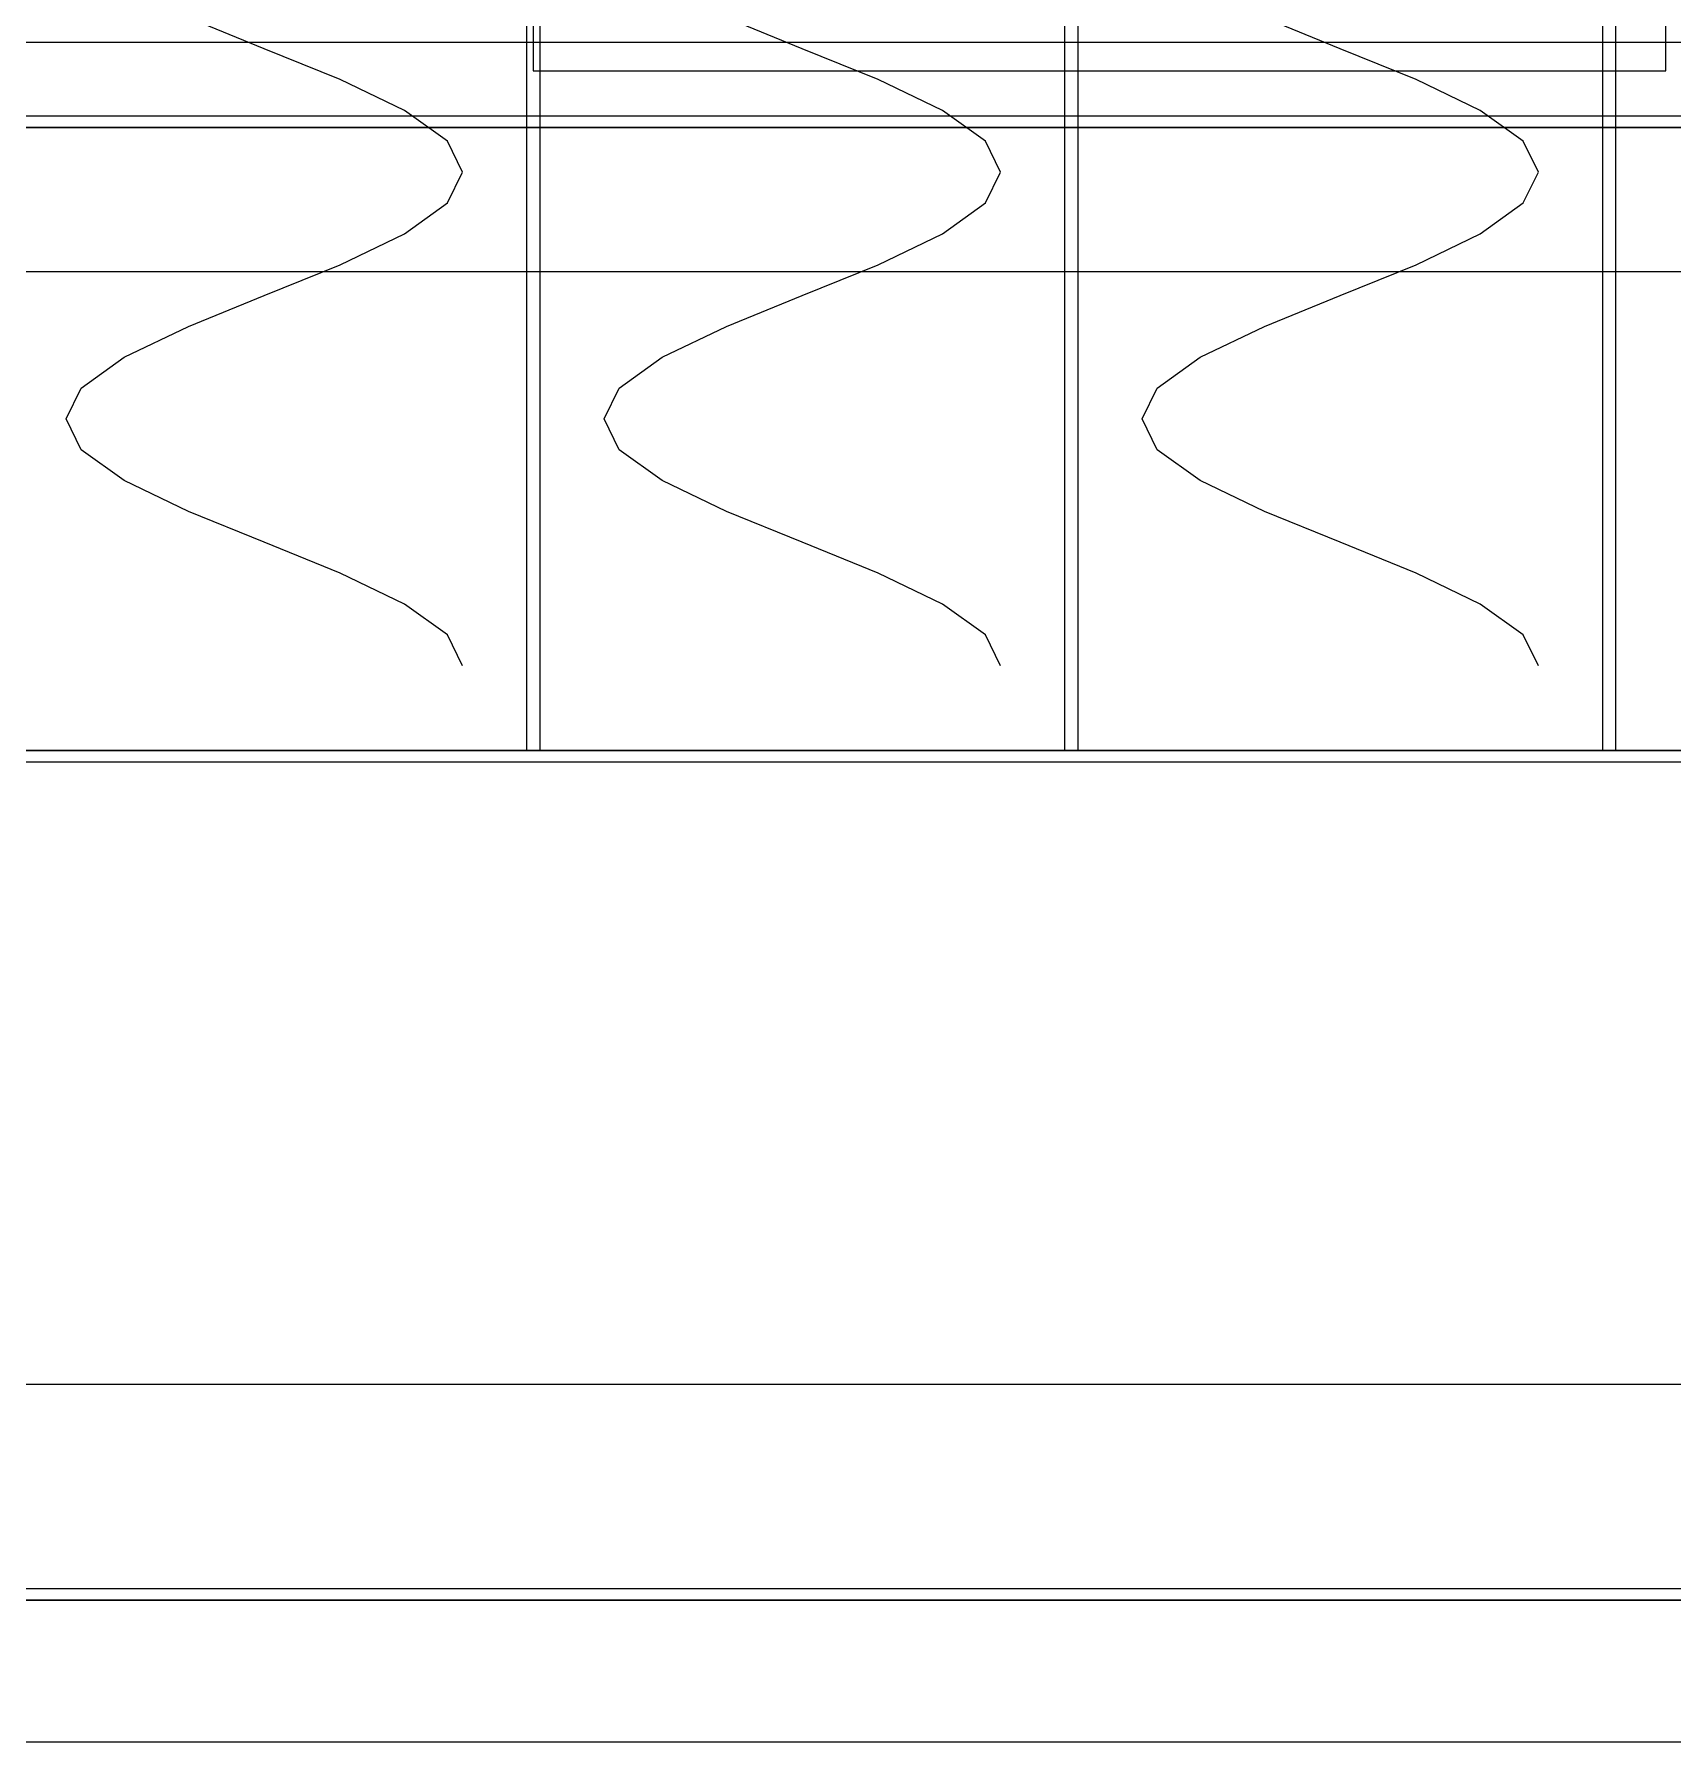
# Model space of a CAD drawing. Header units: metres. Extents: x -4 to 954, y -25 to 874.
# Drawn here: x 291.9 to 581.2, y -25 to 276.5 of the extents above; entities that cross this region are included whole.
import ezdxf

# ---------------------------------------------------------------- set-up
doc = ezdxf.new("R2010")
doc.units = ezdxf.units.M
for name, color, linetype in [('01_CHASIS_PTR_SOLDADO', 4, 'Continuous'), ('03_DIVISION_VERTICAL_AISLANTE', 6, 'Continuous'), ('04_POZO_CAIDA_BLINDADO', 1, 'Continuous'), ('07_CHAROLAS_Y_CANALES', 5, 'Continuous'), ('08_RESORTES_HELICOIDALES', 1, 'Continuous'), ('11_CONSOLA_MANOMETROS_PRESOSTATO', 4, 'Continuous'), ('14_PUERTA_Y_VITRINA', 7, 'Continuous')]:
    doc.layers.add(name, color=color, linetype=linetype)

msp = doc.modelspace()

# ---------------------------------------------------------------- linework, layer by layer
at = {"layer": '01_CHASIS_PTR_SOLDADO'}
for p, q in [((911.9, 260, 434.6), (38.1, 260, 434.6)), ((911.9, 260, 434.6), (38.1, 260, 460)), ((38.1, 234.6, 434.6), (911.9, 234.6, 434.6)), ((38.1, 234.6, 460), (911.9, 234.6, 460)), ((911.9, 38.1), (38.1, 38.1)), ((911.9, 38.1), (38.1, 38.1, 38.1)), ((911.9, 38.1, 434.6), (38.1, 38.1, 434.6)), ((911.9, 38.1, 434.6), (38.1, 38.1, 460)), ((911.9, 38.1, 1791.9), (38.1, 38.1, 1791.9)), ((911.9, 38.1, 1791.9), (38.1, 38.1, 1830)), ((38.1, 0), (911.9, 0)), ((38.1, 0, 38.1), (911.9, 0, 38.1)), ((38.1, 0, 434.6), (911.9, 0, 434.6)), ((38.1, 0, 460), (911.9, 0, 460)), ((38.1, 0, 1791.9), (911.9, 0, 1791.9)), ((38.1, 0, 1830), (911.9, 0, 1830))]:
    msp.add_line(p, q, dxfattribs=at)
at = {"layer": '03_DIVISION_VERTICAL_AISLANTE'}
for p, q in [((911.9, 275, 460), (38.1, 275, 460)), ((911.9, 275, 460), (38.1, 275, 550)), ((38.1, 260, 460), (911.9, 260, 460)), ((38.1, 260, 550), (911.9, 260, 550)), ((911.9, 260, 524.6), (38.1, 260, 524.6)), ((911.9, 260, 524.6), (38.1, 260, 550)), ((38.1, 234.6, 524.6), (911.9, 234.6, 524.6)), ((38.1, 234.6, 550), (911.9, 234.6, 550))]:
    msp.add_line(p, q, dxfattribs=at)
at = {"layer": '04_POZO_CAIDA_BLINDADO'}
for p, q in [((911.9, 262), (38.1, 262)), ((911.9, 262), (38.1, 262, 460)), ((38.1, 260), (911.9, 260)), ((38.1, 260, 460), (911.9, 260, 460)), ((911.9, 260), (38.1, 260)), ((911.9, 260), (38.1, 260, 2)), ((911.9, 2, 450), (38.1, 2, 450)), ((911.9, 2, 450), (38.1, 2, 460)), ((38.1, 0), (911.9, 0)), ((38.1, 0, 2), (911.9, 0, 2)), ((38.1, 0, 450), (911.9, 0, 450)), ((38.1, 0, 460), (911.9, 0, 460))]:
    msp.add_line(p, q, dxfattribs=at)
at = {"layer": '07_CHAROLAS_Y_CANALES'}
for p, q in [((378.8, 800, 552), (378.8, 150, 552)), ((378.8, 800, 612), (378.8, 150, 612)), ((378.8, 800, 752), (378.8, 150, 752)), ((378.8, 800, 812), (378.8, 150, 812)), ((378.8, 800, 952), (378.8, 150, 952)), ((378.8, 800, 1012), (378.8, 150, 1012)), ((378.8, 800, 1152), (378.8, 150, 1152)), ((378.8, 800, 1212), (378.8, 150, 1212)), ((378.8, 800, 1352), (378.8, 150, 1352)), ((378.8, 800, 1412), (378.8, 150, 1412)), ((378.8, 800, 1552), (378.8, 150, 1552)), ((378.8, 800, 1612), (378.8, 150, 1612)), ((381.2, 150, 552), (381.2, 800, 552)), ((381.2, 150, 612), (381.2, 800, 552)), ((381.2, 150, 752), (381.2, 800, 752)), ((381.2, 150, 812), (381.2, 800, 752)), ((381.2, 150, 952), (381.2, 800, 952)), ((381.2, 150, 1012), (381.2, 800, 952)), ((381.2, 150, 1152), (381.2, 800, 1152)), ((381.2, 150, 1212), (381.2, 800, 1152)), ((381.2, 150, 1352), (381.2, 800, 1352)), ((381.2, 150, 1412), (381.2, 800, 1352)), ((381.2, 150, 1552), (381.2, 800, 1552)), ((381.2, 150, 1612), (381.2, 800, 1552)), ((473.8, 800, 552), (473.8, 150, 552)), ((473.8, 800, 612), (473.8, 150, 612)), ((473.8, 800, 752), (473.8, 150, 752)), ((473.8, 800, 812), (473.8, 150, 812)), ((473.8, 800, 952), (473.8, 150, 952)), ((473.8, 800, 1012), (473.8, 150, 1012)), ((473.8, 800, 1152), (473.8, 150, 1152)), ((473.8, 800, 1212), (473.8, 150, 1212)), ((473.8, 800, 1352), (473.8, 150, 1352)), ((473.8, 800, 1412), (473.8, 150, 1412)), ((473.8, 800, 1552), (473.8, 150, 1552)), ((473.8, 800, 1612), (473.8, 150, 1612)), ((476.2, 150, 552), (476.2, 800, 552)), ((476.2, 150, 612), (476.2, 800, 552)), ((476.2, 150, 752), (476.2, 800, 752)), ((476.2, 150, 812), (476.2, 800, 752)), ((476.2, 150, 952), (476.2, 800, 952)), ((476.2, 150, 1012), (476.2, 800, 952)), ((476.2, 150, 1152), (476.2, 800, 1152)), ((476.2, 150, 1212), (476.2, 800, 1152)), ((476.2, 150, 1352), (476.2, 800, 1352)), ((476.2, 150, 1412), (476.2, 800, 1352)), ((476.2, 150, 1552), (476.2, 800, 1552)), ((476.2, 150, 1612), (476.2, 800, 1552)), ((568.8, 800, 552), (568.8, 150, 552)), ((568.8, 800, 612), (568.8, 150, 612)), ((568.8, 800, 752), (568.8, 150, 752)), ((568.8, 800, 812), (568.8, 150, 812)), ((568.8, 800, 952), (568.8, 150, 952)), ((568.8, 800, 1012), (568.8, 150, 1012)), ((568.8, 800, 1152), (568.8, 150, 1152)), ((568.8, 800, 1212), (568.8, 150, 1212)), ((568.8, 800, 1352), (568.8, 150, 1352)), ((568.8, 800, 1412), (568.8, 150, 1412)), ((568.8, 800, 1552), (568.8, 150, 1552)), ((568.8, 800, 1612), (568.8, 150, 1612)), ((571.2, 150, 552), (571.2, 800, 552)), ((571.2, 150, 612), (571.2, 800, 552)), ((571.2, 150, 752), (571.2, 800, 752)), ((571.2, 150, 812), (571.2, 800, 752)), ((571.2, 150, 952), (571.2, 800, 952)), ((571.2, 150, 1012), (571.2, 800, 952)), ((571.2, 150, 1152), (571.2, 800, 1152)), ((571.2, 150, 1212), (571.2, 800, 1152)), ((571.2, 150, 1352), (571.2, 800, 1352)), ((571.2, 150, 1412), (571.2, 800, 1352)), ((571.2, 150, 1552), (571.2, 800, 1552)), ((571.2, 150, 1612), (571.2, 800, 1552)), ((95, 150, 550), (855, 150, 550)), ((95, 150, 552), (855, 150, 552)), ((855, 150, 532), (95, 150, 532)), ((855, 150, 532), (95, 150, 552)), ((95, 150, 750), (855, 150, 750)), ((95, 150, 752), (855, 150, 752)), ((855, 150, 732), (95, 150, 732)), ((855, 150, 732), (95, 150, 752)), ((95, 150, 950), (855, 150, 950)), ((95, 150, 952), (855, 150, 952)), ((855, 150, 932), (95, 150, 932)), ((855, 150, 932), (95, 150, 952)), ((95, 150, 1150), (855, 150, 1150)), ((95, 150, 1152), (855, 150, 1152)), ((855, 150, 1132), (95, 150, 1132)), ((855, 150, 1132), (95, 150, 1152)), ((95, 150, 1350), (855, 150, 1350)), ((95, 150, 1352), (855, 150, 1352)), ((855, 150, 1332), (95, 150, 1332)), ((855, 150, 1332), (95, 150, 1352)), ((95, 150, 1550), (855, 150, 1550)), ((95, 150, 1552), (855, 150, 1552)), ((855, 150, 1532), (95, 150, 1532)), ((855, 150, 1532), (95, 150, 1552)), ((95, 148, 532), (855, 148, 532)), ((95, 148, 552), (855, 148, 552)), ((95, 148, 732), (855, 148, 732)), ((95, 148, 752), (855, 148, 752)), ((95, 148, 932), (855, 148, 932)), ((95, 148, 952), (855, 148, 952)), ((95, 148, 1132), (855, 148, 1132)), ((95, 148, 1152), (855, 148, 1152)), ((95, 148, 1332), (855, 148, 1332)), ((95, 148, 1352), (855, 148, 1352)), ((95, 148, 1532), (855, 148, 1532)), ((95, 148, 1552), (855, 148, 1552)), ((378.8, 150, 552), (381.2, 150, 552)), ((378.8, 150, 612), (381.2, 150, 612)), ((378.8, 150, 552), (378.8, 150, 612)), ((378.8, 150, 752), (381.2, 150, 752)), ((378.8, 150, 812), (381.2, 150, 812)), ((378.8, 150, 752), (378.8, 150, 812)), ((378.8, 150, 952), (381.2, 150, 952)), ((378.8, 150, 1012), (381.2, 150, 1012)), ((378.8, 150, 952), (378.8, 150, 1012)), ((378.8, 150, 1152), (381.2, 150, 1152)), ((378.8, 150, 1212), (381.2, 150, 1212)), ((378.8, 150, 1152), (378.8, 150, 1212)), ((378.8, 150, 1352), (381.2, 150, 1352)), ((378.8, 150, 1412), (381.2, 150, 1412)), ((378.8, 150, 1352), (378.8, 150, 1412)), ((378.8, 150, 1552), (381.2, 150, 1552)), ((378.8, 150, 1612), (381.2, 150, 1612)), ((378.8, 150, 1552), (378.8, 150, 1612)), ((381.2, 150, 552), (381.2, 150, 612)), ((381.2, 150, 752), (381.2, 150, 812)), ((381.2, 150, 952), (381.2, 150, 1012)), ((381.2, 150, 1152), (381.2, 150, 1212)), ((381.2, 150, 1352), (381.2, 150, 1412)), ((381.2, 150, 1552), (381.2, 150, 1612)), ((473.8, 150, 552), (476.2, 150, 552)), ((473.8, 150, 612), (476.2, 150, 612)), ((473.8, 150, 552), (473.8, 150, 612)), ((473.8, 150, 752), (476.2, 150, 752)), ((473.8, 150, 812), (476.2, 150, 812)), ((473.8, 150, 752), (473.8, 150, 812)), ((473.8, 150, 952), (476.2, 150, 952)), ((473.8, 150, 1012), (476.2, 150, 1012)), ((473.8, 150, 952), (473.8, 150, 1012)), ((473.8, 150, 1152), (476.2, 150, 1152)), ((473.8, 150, 1212), (476.2, 150, 1212)), ((473.8, 150, 1152), (473.8, 150, 1212)), ((473.8, 150, 1352), (476.2, 150, 1352)), ((473.8, 150, 1412), (476.2, 150, 1412)), ((473.8, 150, 1352), (473.8, 150, 1412)), ((473.8, 150, 1552), (476.2, 150, 1552)), ((473.8, 150, 1612), (476.2, 150, 1612)), ((473.8, 150, 1552), (473.8, 150, 1612)), ((476.2, 150, 552), (476.2, 150, 612)), ((476.2, 150, 752), (476.2, 150, 812)), ((476.2, 150, 952), (476.2, 150, 1012)), ((476.2, 150, 1152), (476.2, 150, 1212)), ((476.2, 150, 1352), (476.2, 150, 1412)), ((476.2, 150, 1552), (476.2, 150, 1612)), ((568.8, 150, 552), (571.2, 150, 552)), ((568.8, 150, 612), (571.2, 150, 612)), ((568.8, 150, 552), (568.8, 150, 612)), ((568.8, 150, 752), (571.2, 150, 752)), ((568.8, 150, 812), (571.2, 150, 812)), ((568.8, 150, 752), (568.8, 150, 812)), ((568.8, 150, 952), (571.2, 150, 952)), ((568.8, 150, 1012), (571.2, 150, 1012)), ((568.8, 150, 952), (568.8, 150, 1012)), ((568.8, 150, 1152), (571.2, 150, 1152)), ((568.8, 150, 1212), (571.2, 150, 1212)), ((568.8, 150, 1152), (568.8, 150, 1212)), ((568.8, 150, 1352), (571.2, 150, 1352)), ((568.8, 150, 1412), (571.2, 150, 1412)), ((568.8, 150, 1352), (568.8, 150, 1412)), ((568.8, 150, 1552), (571.2, 150, 1552)), ((568.8, 150, 1612), (571.2, 150, 1612)), ((568.8, 150, 1552), (568.8, 150, 1612)), ((571.2, 150, 552), (571.2, 150, 612)), ((571.2, 150, 752), (571.2, 150, 812)), ((571.2, 150, 952), (571.2, 150, 1012)), ((571.2, 150, 1152), (571.2, 150, 1212)), ((571.2, 150, 1352), (571.2, 150, 1412)), ((571.2, 150, 1552), (571.2, 150, 1612))]:
    msp.add_line(p, q, dxfattribs=at)
at = {"layer": '08_RESORTES_HELICOIDALES'}
for p, q in [((332.5, 273.93, 630), (319.11, 279.38, 627.34)), ((332.5, 273.93, 830), (319.11, 279.38, 827.34)), ((332.5, 273.93, 1030), (319.11, 279.38, 1027.34)), ((332.5, 273.93, 1230), (319.11, 279.38, 1227.34)), ((332.5, 273.93, 1430), (319.11, 279.38, 1427.34)), ((332.5, 273.93, 1630), (319.11, 279.38, 1627.34)), ((427.5, 273.93, 630), (414.11, 279.38, 627.34)), ((427.5, 273.93, 830), (414.11, 279.38, 827.34)), ((427.5, 273.93, 1030), (414.11, 279.38, 1027.34)), ((427.5, 273.93, 1230), (414.11, 279.38, 1227.34)), ((427.5, 273.93, 1430), (414.11, 279.38, 1427.34)), ((427.5, 273.93, 1630), (414.11, 279.38, 1627.34)), ((522.5, 273.93, 630), (509.11, 279.38, 627.34)), ((522.5, 273.93, 830), (509.11, 279.38, 827.34)), ((522.5, 273.93, 1030), (509.11, 279.38, 1027.34)), ((522.5, 273.93, 1230), (509.11, 279.38, 1227.34)), ((522.5, 273.93, 1430), (509.11, 279.38, 1427.34)), ((522.5, 273.93, 1630), (509.11, 279.38, 1627.34)), ((345.89, 268.48, 627.34), (332.5, 273.93, 630)), ((345.89, 268.48, 827.34), (332.5, 273.93, 830)), ((345.89, 268.48, 1027.34), (332.5, 273.93, 1030)), ((345.89, 268.48, 1227.34), (332.5, 273.93, 1230)), ((345.89, 268.48, 1427.34), (332.5, 273.93, 1430)), ((345.89, 268.48, 1627.34), (332.5, 273.93, 1630)), ((440.89, 268.48, 627.34), (427.5, 273.93, 630)), ((440.89, 268.48, 827.34), (427.5, 273.93, 830)), ((440.89, 268.48, 1027.34), (427.5, 273.93, 1030)), ((440.89, 268.48, 1227.34), (427.5, 273.93, 1230)), ((440.89, 268.48, 1427.34), (427.5, 273.93, 1430)), ((440.89, 268.48, 1627.34), (427.5, 273.93, 1630)), ((535.89, 268.48, 627.34), (522.5, 273.93, 630)), ((535.89, 268.48, 827.34), (522.5, 273.93, 830)), ((535.89, 268.48, 1027.34), (522.5, 273.93, 1030)), ((535.89, 268.48, 1227.34), (522.5, 273.93, 1230)), ((535.89, 268.48, 1427.34), (522.5, 273.93, 1430)), ((535.89, 268.48, 1627.34), (522.5, 273.93, 1630)), ((357.25, 263.04, 619.75), (345.89, 268.48, 627.34)), ((357.25, 263.04, 819.75), (345.89, 268.48, 827.34)), ((357.25, 263.04, 1019.75), (345.89, 268.48, 1027.34)), ((357.25, 263.04, 1219.75), (345.89, 268.48, 1227.34)), ((357.25, 263.04, 1419.75), (345.89, 268.48, 1427.34)), ((357.25, 263.04, 1619.75), (345.89, 268.48, 1627.34)), ((452.25, 263.04, 619.75), (440.89, 268.48, 627.34)), ((452.25, 263.04, 819.75), (440.89, 268.48, 827.34)), ((452.25, 263.04, 1019.75), (440.89, 268.48, 1027.34)), ((452.25, 263.04, 1219.75), (440.89, 268.48, 1227.34)), ((452.25, 263.04, 1419.75), (440.89, 268.48, 1427.34)), ((452.25, 263.04, 1619.75), (440.89, 268.48, 1627.34)), ((547.25, 263.04, 619.75), (535.89, 268.48, 627.34)), ((547.25, 263.04, 819.75), (535.89, 268.48, 827.34)), ((547.25, 263.04, 1019.75), (535.89, 268.48, 1027.34)), ((547.25, 263.04, 1219.75), (535.89, 268.48, 1227.34)), ((547.25, 263.04, 1419.75), (535.89, 268.48, 1427.34)), ((547.25, 263.04, 1619.75), (535.89, 268.48, 1627.34)), ((364.84, 257.59, 608.39), (357.25, 263.04, 619.75)), ((364.84, 257.59, 808.39), (357.25, 263.04, 819.75)), ((364.84, 257.59, 1008.39), (357.25, 263.04, 1019.75)), ((364.84, 257.59, 1208.39), (357.25, 263.04, 1219.75)), ((364.84, 257.59, 1408.39), (357.25, 263.04, 1419.75)), ((364.84, 257.59, 1608.39), (357.25, 263.04, 1619.75)), ((459.84, 257.59, 608.39), (452.25, 263.04, 619.75)), ((459.84, 257.59, 808.39), (452.25, 263.04, 819.75)), ((459.84, 257.59, 1008.39), (452.25, 263.04, 1019.75)), ((459.84, 257.59, 1208.39), (452.25, 263.04, 1219.75)), ((459.84, 257.59, 1408.39), (452.25, 263.04, 1419.75)), ((459.84, 257.59, 1608.39), (452.25, 263.04, 1619.75)), ((554.84, 257.59, 608.39), (547.25, 263.04, 619.75)), ((554.84, 257.59, 808.39), (547.25, 263.04, 819.75)), ((554.84, 257.59, 1008.39), (547.25, 263.04, 1019.75)), ((554.84, 257.59, 1208.39), (547.25, 263.04, 1219.75)), ((554.84, 257.59, 1408.39), (547.25, 263.04, 1419.75)), ((554.84, 257.59, 1608.39), (547.25, 263.04, 1619.75)), ((367.5, 252.14, 595), (364.84, 257.59, 608.39)), ((367.5, 252.14, 795), (364.84, 257.59, 808.39)), ((367.5, 252.14, 995), (364.84, 257.59, 1008.39)), ((367.5, 252.14, 1195), (364.84, 257.59, 1208.39)), ((367.5, 252.14, 1395), (364.84, 257.59, 1408.39)), ((367.5, 252.14, 1595), (364.84, 257.59, 1608.39)), ((462.5, 252.14, 595), (459.84, 257.59, 608.39)), ((462.5, 252.14, 795), (459.84, 257.59, 808.39)), ((462.5, 252.14, 995), (459.84, 257.59, 1008.39)), ((462.5, 252.14, 1195), (459.84, 257.59, 1208.39)), ((462.5, 252.14, 1395), (459.84, 257.59, 1408.39)), ((462.5, 252.14, 1595), (459.84, 257.59, 1608.39)), ((557.5, 252.14, 595), (554.84, 257.59, 608.39)), ((557.5, 252.14, 795), (554.84, 257.59, 808.39)), ((557.5, 252.14, 995), (554.84, 257.59, 1008.39)), ((557.5, 252.14, 1195), (554.84, 257.59, 1208.39)), ((557.5, 252.14, 1395), (554.84, 257.59, 1408.39)), ((557.5, 252.14, 1595), (554.84, 257.59, 1608.39)), ((364.84, 246.7, 581.61), (367.5, 252.14, 595)), ((364.84, 246.7, 781.61), (367.5, 252.14, 795)), ((364.84, 246.7, 981.61), (367.5, 252.14, 995)), ((364.84, 246.7, 1181.61), (367.5, 252.14, 1195)), ((364.84, 246.7, 1381.61), (367.5, 252.14, 1395)), ((364.84, 246.7, 1581.61), (367.5, 252.14, 1595)), ((459.84, 246.7, 581.61), (462.5, 252.14, 595)), ((459.84, 246.7, 781.61), (462.5, 252.14, 795)), ((459.84, 246.7, 981.61), (462.5, 252.14, 995)), ((459.84, 246.7, 1181.61), (462.5, 252.14, 1195)), ((459.84, 246.7, 1381.61), (462.5, 252.14, 1395)), ((459.84, 246.7, 1581.61), (462.5, 252.14, 1595)), ((554.84, 246.7, 581.61), (557.5, 252.14, 595)), ((554.84, 246.7, 781.61), (557.5, 252.14, 795)), ((554.84, 246.7, 981.61), (557.5, 252.14, 995)), ((554.84, 246.7, 1181.61), (557.5, 252.14, 1195)), ((554.84, 246.7, 1381.61), (557.5, 252.14, 1395)), ((554.84, 246.7, 1581.61), (557.5, 252.14, 1595)), ((357.25, 241.25, 570.25), (364.84, 246.7, 581.61)), ((357.25, 241.25, 770.25), (364.84, 246.7, 781.61)), ((357.25, 241.25, 970.25), (364.84, 246.7, 981.61)), ((357.25, 241.25, 1170.25), (364.84, 246.7, 1181.61)), ((357.25, 241.25, 1370.25), (364.84, 246.7, 1381.61)), ((357.25, 241.25, 1570.25), (364.84, 246.7, 1581.61)), ((452.25, 241.25, 570.25), (459.84, 246.7, 581.61)), ((452.25, 241.25, 770.25), (459.84, 246.7, 781.61)), ((452.25, 241.25, 970.25), (459.84, 246.7, 981.61)), ((452.25, 241.25, 1170.25), (459.84, 246.7, 1181.61)), ((452.25, 241.25, 1370.25), (459.84, 246.7, 1381.61)), ((452.25, 241.25, 1570.25), (459.84, 246.7, 1581.61)), ((547.25, 241.25, 570.25), (554.84, 246.7, 581.61)), ((547.25, 241.25, 770.25), (554.84, 246.7, 781.61)), ((547.25, 241.25, 970.25), (554.84, 246.7, 981.61)), ((547.25, 241.25, 1170.25), (554.84, 246.7, 1181.61)), ((547.25, 241.25, 1370.25), (554.84, 246.7, 1381.61)), ((547.25, 241.25, 1570.25), (554.84, 246.7, 1581.61)), ((345.89, 235.8, 562.66), (357.25, 241.25, 570.25)), ((345.89, 235.8, 762.66), (357.25, 241.25, 770.25)), ((345.89, 235.8, 962.66), (357.25, 241.25, 970.25)), ((345.89, 235.8, 1162.66), (357.25, 241.25, 1170.25)), ((345.89, 235.8, 1362.66), (357.25, 241.25, 1370.25)), ((345.89, 235.8, 1562.66), (357.25, 241.25, 1570.25)), ((440.89, 235.8, 562.66), (452.25, 241.25, 570.25)), ((440.89, 235.8, 762.66), (452.25, 241.25, 770.25)), ((440.89, 235.8, 962.66), (452.25, 241.25, 970.25)), ((440.89, 235.8, 1162.66), (452.25, 241.25, 1170.25)), ((440.89, 235.8, 1362.66), (452.25, 241.25, 1370.25)), ((440.89, 235.8, 1562.66), (452.25, 241.25, 1570.25)), ((535.89, 235.8, 562.66), (547.25, 241.25, 570.25)), ((535.89, 235.8, 762.66), (547.25, 241.25, 770.25)), ((535.89, 235.8, 962.66), (547.25, 241.25, 970.25)), ((535.89, 235.8, 1162.66), (547.25, 241.25, 1170.25)), ((535.89, 235.8, 1362.66), (547.25, 241.25, 1370.25)), ((535.89, 235.8, 1562.66), (547.25, 241.25, 1570.25)), ((332.5, 230.36, 560), (345.89, 235.8, 562.66)), ((332.5, 230.36, 760), (345.89, 235.8, 762.66)), ((332.5, 230.36, 960), (345.89, 235.8, 962.66)), ((332.5, 230.36, 1160), (345.89, 235.8, 1162.66)), ((332.5, 230.36, 1360), (345.89, 235.8, 1362.66)), ((332.5, 230.36, 1560), (345.89, 235.8, 1562.66)), ((427.5, 230.36, 560), (440.89, 235.8, 562.66)), ((427.5, 230.36, 760), (440.89, 235.8, 762.66)), ((427.5, 230.36, 960), (440.89, 235.8, 962.66)), ((427.5, 230.36, 1160), (440.89, 235.8, 1162.66)), ((427.5, 230.36, 1360), (440.89, 235.8, 1362.66)), ((427.5, 230.36, 1560), (440.89, 235.8, 1562.66)), ((522.5, 230.36, 560), (535.89, 235.8, 562.66)), ((522.5, 230.36, 760), (535.89, 235.8, 762.66)), ((522.5, 230.36, 960), (535.89, 235.8, 962.66)), ((522.5, 230.36, 1160), (535.89, 235.8, 1162.66)), ((522.5, 230.36, 1360), (535.89, 235.8, 1362.66)), ((522.5, 230.36, 1560), (535.89, 235.8, 1562.66)), ((319.11, 224.91, 562.66), (332.5, 230.36, 560)), ((319.11, 224.91, 762.66), (332.5, 230.36, 760)), ((319.11, 224.91, 962.66), (332.5, 230.36, 960)), ((319.11, 224.91, 1162.66), (332.5, 230.36, 1160)), ((319.11, 224.91, 1362.66), (332.5, 230.36, 1360)), ((319.11, 224.91, 1562.66), (332.5, 230.36, 1560)), ((414.11, 224.91, 562.66), (427.5, 230.36, 560)), ((414.11, 224.91, 762.66), (427.5, 230.36, 760)), ((414.11, 224.91, 962.66), (427.5, 230.36, 960)), ((414.11, 224.91, 1162.66), (427.5, 230.36, 1160)), ((414.11, 224.91, 1362.66), (427.5, 230.36, 1360)), ((414.11, 224.91, 1562.66), (427.5, 230.36, 1560)), ((509.11, 224.91, 562.66), (522.5, 230.36, 560)), ((509.11, 224.91, 762.66), (522.5, 230.36, 760)), ((509.11, 224.91, 962.66), (522.5, 230.36, 960)), ((509.11, 224.91, 1162.66), (522.5, 230.36, 1160)), ((509.11, 224.91, 1362.66), (522.5, 230.36, 1360)), ((509.11, 224.91, 1562.66), (522.5, 230.36, 1560)), ((307.75, 219.46, 570.25), (319.11, 224.91, 562.66)), ((307.75, 219.46, 770.25), (319.11, 224.91, 762.66)), ((307.75, 219.46, 970.25), (319.11, 224.91, 962.66)), ((307.75, 219.46, 1170.25), (319.11, 224.91, 1162.66)), ((307.75, 219.46, 1370.25), (319.11, 224.91, 1362.66)), ((307.75, 219.46, 1570.25), (319.11, 224.91, 1562.66)), ((402.75, 219.46, 570.25), (414.11, 224.91, 562.66)), ((402.75, 219.46, 770.25), (414.11, 224.91, 762.66)), ((402.75, 219.46, 970.25), (414.11, 224.91, 962.66)), ((402.75, 219.46, 1170.25), (414.11, 224.91, 1162.66)), ((402.75, 219.46, 1370.25), (414.11, 224.91, 1362.66)), ((402.75, 219.46, 1570.25), (414.11, 224.91, 1562.66)), ((497.75, 219.46, 570.25), (509.11, 224.91, 562.66)), ((497.75, 219.46, 770.25), (509.11, 224.91, 762.66)), ((497.75, 219.46, 970.25), (509.11, 224.91, 962.66)), ((497.75, 219.46, 1170.25), (509.11, 224.91, 1162.66)), ((497.75, 219.46, 1370.25), (509.11, 224.91, 1362.66)), ((497.75, 219.46, 1570.25), (509.11, 224.91, 1562.66)), ((300.16, 214.02, 581.61), (307.75, 219.46, 570.25)), ((300.16, 214.02, 781.61), (307.75, 219.46, 770.25)), ((300.16, 214.02, 981.61), (307.75, 219.46, 970.25)), ((300.16, 214.02, 1181.61), (307.75, 219.46, 1170.25)), ((300.16, 214.02, 1381.61), (307.75, 219.46, 1370.25)), ((300.16, 214.02, 1581.61), (307.75, 219.46, 1570.25)), ((395.16, 214.02, 581.61), (402.75, 219.46, 570.25)), ((395.16, 214.02, 781.61), (402.75, 219.46, 770.25)), ((395.16, 214.02, 981.61), (402.75, 219.46, 970.25)), ((395.16, 214.02, 1181.61), (402.75, 219.46, 1170.25)), ((395.16, 214.02, 1381.61), (402.75, 219.46, 1370.25)), ((395.16, 214.02, 1581.61), (402.75, 219.46, 1570.25)), ((490.16, 214.02, 581.61), (497.75, 219.46, 570.25)), ((490.16, 214.02, 781.61), (497.75, 219.46, 770.25)), ((490.16, 214.02, 981.61), (497.75, 219.46, 970.25)), ((490.16, 214.02, 1181.61), (497.75, 219.46, 1170.25)), ((490.16, 214.02, 1381.61), (497.75, 219.46, 1370.25)), ((490.16, 214.02, 1581.61), (497.75, 219.46, 1570.25)), ((297.5, 208.57, 595), (300.16, 214.02, 581.61)), ((297.5, 208.57, 795), (300.16, 214.02, 781.61)), ((297.5, 208.57, 995), (300.16, 214.02, 981.61)), ((297.5, 208.57, 1195), (300.16, 214.02, 1181.61)), ((297.5, 208.57, 1395), (300.16, 214.02, 1381.61)), ((297.5, 208.57, 1595), (300.16, 214.02, 1581.61)), ((392.5, 208.57, 595), (395.16, 214.02, 581.61)), ((392.5, 208.57, 795), (395.16, 214.02, 781.61)), ((392.5, 208.57, 995), (395.16, 214.02, 981.61)), ((392.5, 208.57, 1195), (395.16, 214.02, 1181.61)), ((392.5, 208.57, 1395), (395.16, 214.02, 1381.61)), ((392.5, 208.57, 1595), (395.16, 214.02, 1581.61)), ((487.5, 208.57, 595), (490.16, 214.02, 581.61)), ((487.5, 208.57, 795), (490.16, 214.02, 781.61)), ((487.5, 208.57, 995), (490.16, 214.02, 981.61)), ((487.5, 208.57, 1195), (490.16, 214.02, 1181.61)), ((487.5, 208.57, 1395), (490.16, 214.02, 1381.61)), ((487.5, 208.57, 1595), (490.16, 214.02, 1581.61)), ((300.16, 203.12, 608.39), (297.5, 208.57, 595)), ((300.16, 203.12, 808.39), (297.5, 208.57, 795)), ((300.16, 203.12, 1008.39), (297.5, 208.57, 995)), ((300.16, 203.12, 1208.39), (297.5, 208.57, 1195)), ((300.16, 203.12, 1408.39), (297.5, 208.57, 1395)), ((300.16, 203.12, 1608.39), (297.5, 208.57, 1595)), ((395.16, 203.12, 608.39), (392.5, 208.57, 595)), ((395.16, 203.12, 808.39), (392.5, 208.57, 795)), ((395.16, 203.12, 1008.39), (392.5, 208.57, 995)), ((395.16, 203.12, 1208.39), (392.5, 208.57, 1195)), ((395.16, 203.12, 1408.39), (392.5, 208.57, 1395)), ((395.16, 203.12, 1608.39), (392.5, 208.57, 1595)), ((490.16, 203.12, 608.39), (487.5, 208.57, 595)), ((490.16, 203.12, 808.39), (487.5, 208.57, 795)), ((490.16, 203.12, 1008.39), (487.5, 208.57, 995)), ((490.16, 203.12, 1208.39), (487.5, 208.57, 1195)), ((490.16, 203.12, 1408.39), (487.5, 208.57, 1395)), ((490.16, 203.12, 1608.39), (487.5, 208.57, 1595)), ((307.75, 197.68, 619.75), (300.16, 203.12, 608.39)), ((307.75, 197.68, 819.75), (300.16, 203.12, 808.39)), ((307.75, 197.68, 1019.75), (300.16, 203.12, 1008.39)), ((307.75, 197.68, 1219.75), (300.16, 203.12, 1208.39)), ((307.75, 197.68, 1419.75), (300.16, 203.12, 1408.39)), ((307.75, 197.68, 1619.75), (300.16, 203.12, 1608.39)), ((402.75, 197.68, 619.75), (395.16, 203.12, 608.39)), ((402.75, 197.68, 819.75), (395.16, 203.12, 808.39)), ((402.75, 197.68, 1019.75), (395.16, 203.12, 1008.39)), ((402.75, 197.68, 1219.75), (395.16, 203.12, 1208.39)), ((402.75, 197.68, 1419.75), (395.16, 203.12, 1408.39)), ((402.75, 197.68, 1619.75), (395.16, 203.12, 1608.39)), ((497.75, 197.68, 619.75), (490.16, 203.12, 608.39)), ((497.75, 197.68, 819.75), (490.16, 203.12, 808.39)), ((497.75, 197.68, 1019.75), (490.16, 203.12, 1008.39)), ((497.75, 197.68, 1219.75), (490.16, 203.12, 1208.39)), ((497.75, 197.68, 1419.75), (490.16, 203.12, 1408.39)), ((497.75, 197.68, 1619.75), (490.16, 203.12, 1608.39)), ((319.11, 192.23, 627.34), (307.75, 197.68, 619.75)), ((319.11, 192.23, 827.34), (307.75, 197.68, 819.75)), ((319.11, 192.23, 1027.34), (307.75, 197.68, 1019.75)), ((319.11, 192.23, 1227.34), (307.75, 197.68, 1219.75)), ((319.11, 192.23, 1427.34), (307.75, 197.68, 1419.75)), ((319.11, 192.23, 1627.34), (307.75, 197.68, 1619.75)), ((414.11, 192.23, 627.34), (402.75, 197.68, 619.75)), ((414.11, 192.23, 827.34), (402.75, 197.68, 819.75)), ((414.11, 192.23, 1027.34), (402.75, 197.68, 1019.75)), ((414.11, 192.23, 1227.34), (402.75, 197.68, 1219.75)), ((414.11, 192.23, 1427.34), (402.75, 197.68, 1419.75)), ((414.11, 192.23, 1627.34), (402.75, 197.68, 1619.75)), ((509.11, 192.23, 627.34), (497.75, 197.68, 619.75)), ((509.11, 192.23, 827.34), (497.75, 197.68, 819.75)), ((509.11, 192.23, 1027.34), (497.75, 197.68, 1019.75)), ((509.11, 192.23, 1227.34), (497.75, 197.68, 1219.75)), ((509.11, 192.23, 1427.34), (497.75, 197.68, 1419.75)), ((509.11, 192.23, 1627.34), (497.75, 197.68, 1619.75)), ((332.5, 186.79, 630), (319.11, 192.23, 627.34)), ((332.5, 186.79, 830), (319.11, 192.23, 827.34)), ((332.5, 186.79, 1030), (319.11, 192.23, 1027.34)), ((332.5, 186.79, 1230), (319.11, 192.23, 1227.34)), ((332.5, 186.79, 1430), (319.11, 192.23, 1427.34)), ((332.5, 186.79, 1630), (319.11, 192.23, 1627.34)), ((427.5, 186.79, 630), (414.11, 192.23, 627.34)), ((427.5, 186.79, 830), (414.11, 192.23, 827.34)), ((427.5, 186.79, 1030), (414.11, 192.23, 1027.34)), ((427.5, 186.79, 1230), (414.11, 192.23, 1227.34)), ((427.5, 186.79, 1430), (414.11, 192.23, 1427.34)), ((427.5, 186.79, 1630), (414.11, 192.23, 1627.34)), ((522.5, 186.79, 630), (509.11, 192.23, 627.34)), ((522.5, 186.79, 830), (509.11, 192.23, 827.34)), ((522.5, 186.79, 1030), (509.11, 192.23, 1027.34)), ((522.5, 186.79, 1230), (509.11, 192.23, 1227.34)), ((522.5, 186.79, 1430), (509.11, 192.23, 1427.34)), ((522.5, 186.79, 1630), (509.11, 192.23, 1627.34)), ((345.89, 181.34, 627.34), (332.5, 186.79, 630)), ((345.89, 181.34, 827.34), (332.5, 186.79, 830)), ((345.89, 181.34, 1027.34), (332.5, 186.79, 1030)), ((345.89, 181.34, 1227.34), (332.5, 186.79, 1230)), ((345.89, 181.34, 1427.34), (332.5, 186.79, 1430)), ((345.89, 181.34, 1627.34), (332.5, 186.79, 1630)), ((440.89, 181.34, 627.34), (427.5, 186.79, 630)), ((440.89, 181.34, 827.34), (427.5, 186.79, 830)), ((440.89, 181.34, 1027.34), (427.5, 186.79, 1030)), ((440.89, 181.34, 1227.34), (427.5, 186.79, 1230)), ((440.89, 181.34, 1427.34), (427.5, 186.79, 1430)), ((440.89, 181.34, 1627.34), (427.5, 186.79, 1630)), ((535.89, 181.34, 627.34), (522.5, 186.79, 630)), ((535.89, 181.34, 827.34), (522.5, 186.79, 830)), ((535.89, 181.34, 1027.34), (522.5, 186.79, 1030)), ((535.89, 181.34, 1227.34), (522.5, 186.79, 1230)), ((535.89, 181.34, 1427.34), (522.5, 186.79, 1430)), ((535.89, 181.34, 1627.34), (522.5, 186.79, 1630)), ((357.25, 175.89, 619.75), (345.89, 181.34, 627.34)), ((357.25, 175.89, 819.75), (345.89, 181.34, 827.34)), ((357.25, 175.89, 1019.75), (345.89, 181.34, 1027.34)), ((357.25, 175.89, 1219.75), (345.89, 181.34, 1227.34)), ((357.25, 175.89, 1419.75), (345.89, 181.34, 1427.34)), ((357.25, 175.89, 1619.75), (345.89, 181.34, 1627.34)), ((452.25, 175.89, 619.75), (440.89, 181.34, 627.34)), ((452.25, 175.89, 819.75), (440.89, 181.34, 827.34)), ((452.25, 175.89, 1019.75), (440.89, 181.34, 1027.34)), ((452.25, 175.89, 1219.75), (440.89, 181.34, 1227.34)), ((452.25, 175.89, 1419.75), (440.89, 181.34, 1427.34)), ((452.25, 175.89, 1619.75), (440.89, 181.34, 1627.34)), ((547.25, 175.89, 619.75), (535.89, 181.34, 627.34)), ((547.25, 175.89, 819.75), (535.89, 181.34, 827.34)), ((547.25, 175.89, 1019.75), (535.89, 181.34, 1027.34)), ((547.25, 175.89, 1219.75), (535.89, 181.34, 1227.34)), ((547.25, 175.89, 1419.75), (535.89, 181.34, 1427.34)), ((547.25, 175.89, 1619.75), (535.89, 181.34, 1627.34)), ((364.84, 170.45, 608.39), (357.25, 175.89, 619.75)), ((364.84, 170.45, 808.39), (357.25, 175.89, 819.75)), ((364.84, 170.45, 1008.39), (357.25, 175.89, 1019.75)), ((364.84, 170.45, 1208.39), (357.25, 175.89, 1219.75)), ((364.84, 170.45, 1408.39), (357.25, 175.89, 1419.75)), ((364.84, 170.45, 1608.39), (357.25, 175.89, 1619.75)), ((459.84, 170.45, 608.39), (452.25, 175.89, 619.75)), ((459.84, 170.45, 808.39), (452.25, 175.89, 819.75)), ((459.84, 170.45, 1008.39), (452.25, 175.89, 1019.75)), ((459.84, 170.45, 1208.39), (452.25, 175.89, 1219.75)), ((459.84, 170.45, 1408.39), (452.25, 175.89, 1419.75)), ((459.84, 170.45, 1608.39), (452.25, 175.89, 1619.75)), ((554.84, 170.45, 608.39), (547.25, 175.89, 619.75)), ((554.84, 170.45, 808.39), (547.25, 175.89, 819.75)), ((554.84, 170.45, 1008.39), (547.25, 175.89, 1019.75)), ((554.84, 170.45, 1208.39), (547.25, 175.89, 1219.75)), ((554.84, 170.45, 1408.39), (547.25, 175.89, 1419.75)), ((554.84, 170.45, 1608.39), (547.25, 175.89, 1619.75)), ((367.5, 165, 595), (364.84, 170.45, 608.39)), ((367.5, 165, 795), (364.84, 170.45, 808.39)), ((367.5, 165, 995), (364.84, 170.45, 1008.39)), ((367.5, 165, 1195), (364.84, 170.45, 1208.39)), ((367.5, 165, 1395), (364.84, 170.45, 1408.39)), ((367.5, 165, 1595), (364.84, 170.45, 1608.39)), ((462.5, 165, 595), (459.84, 170.45, 608.39)), ((462.5, 165, 795), (459.84, 170.45, 808.39)), ((462.5, 165, 995), (459.84, 170.45, 1008.39)), ((462.5, 165, 1195), (459.84, 170.45, 1208.39)), ((462.5, 165, 1395), (459.84, 170.45, 1408.39)), ((462.5, 165, 1595), (459.84, 170.45, 1608.39)), ((557.5, 165, 595), (554.84, 170.45, 608.39)), ((557.5, 165, 795), (554.84, 170.45, 808.39)), ((557.5, 165, 995), (554.84, 170.45, 1008.39)), ((557.5, 165, 1195), (554.84, 170.45, 1208.39)), ((557.5, 165, 1395), (554.84, 170.45, 1408.39)), ((557.5, 165, 1595), (554.84, 170.45, 1608.39))]:
    msp.add_line(p, q, dxfattribs=at)
at = {"layer": '11_CONSOLA_MANOMETROS_PRESOSTATO'}
for p, q in [((380, 335, 180), (380, 270, 180)), ((380, 335, 350), (380, 270, 350)), ((580, 270, 180), (580, 335, 180)), ((580, 270, 350), (580, 335, 180)), ((380, 270, 180), (580, 270, 180)), ((380, 270, 350), (580, 270, 350)), ((380, 270, 180), (380, 270, 350)), ((580, 270, 180), (580, 270, 350))]:
    msp.add_line(p, q, dxfattribs=at)
at = {"layer": '14_PUERTA_Y_VITRINA'}
for p, q in [((950, 0, 460), (0, 0, 460)), ((950, 0, 460), (0, 0, 1830)), ((0, -25, 460), (950, -25, 460)), ((0, -25, 1830), (950, -25, 1830))]:
    msp.add_line(p, q, dxfattribs=at)

doc.saveas('drawing.dxf')
